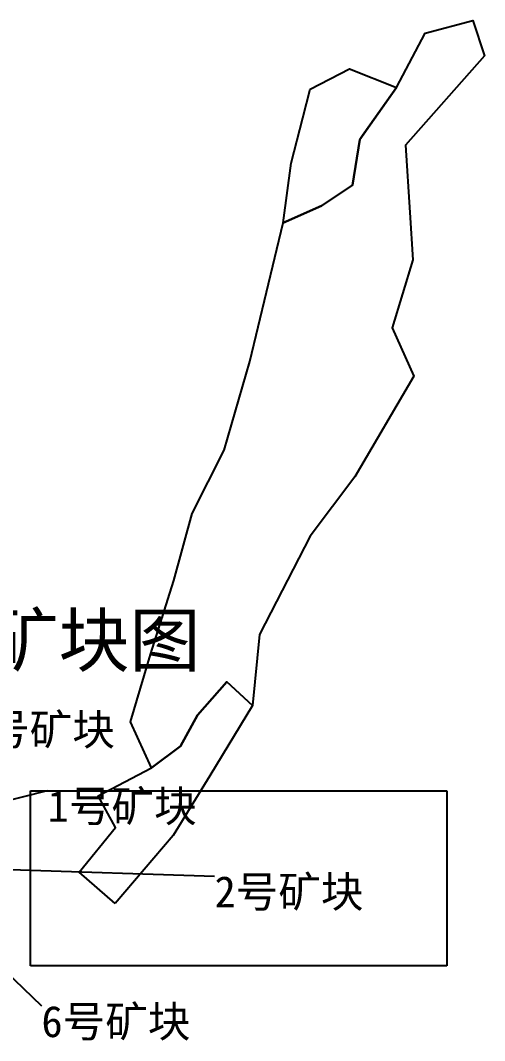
# Model space of a CAD drawing. Header units: metres. Extents: x 470000 to 470123, y 4349633 to 4349734.
# Drawn here: x 470078.2 to 470122.8, y 4349635.8 to 4349733.9 of the extents above; entities that cross this region are included whole.
import ezdxf

# ---------------------------------------------------------------- set-up
doc = ezdxf.new("R2010")
doc.units = ezdxf.units.M
doc.layers.add('综合图_历史矿块', color=7, linetype='Continuous')
doc.styles.add('CN_TTF', font='simsunb.ttf')
picture_1 = doc.add_image_def('image1.png', size_in_pixel=(1311, 551))

msp = doc.modelspace()

# ---------------------------------------------------------------- linework, layer by layer
at = {"color": 7}
for p, q in [((470071.126, 4349657.397), (470080.844, 4349659.826)), ((470077.249, 4349652.237), (470096.878, 4349651.601)), ((470069.738, 4349649.264), (470080.249, 4349639.127))]:
    msp.add_line(p, q, dxfattribs=at)
at = {"layer": '综合图_历史矿块', "color": 9}
for points in [[(470090.823, 4349662.009), (470088.803, 4349666.427), (470090.728, 4349672.913), (470092.958, 4349680.036), (470094.717, 4349686.447), (470097.817, 4349692.565), (470100.278, 4349701.085), (470103.459, 4349714.397), (470107.154, 4349716.026), (470110.138, 4349718.026), (470110.826, 4349722.422), (470114.373, 4349727.421), (470117.104, 4349732.651), (470121.68, 4349733.865), (470122.824, 4349730.456), (470115.23, 4349721.877), (470115.654, 4349715.406), (470115.919, 4349710.845), (470113.957, 4349704.321), (470116.025, 4349699.654), (470110.352, 4349690.002), (470106.057, 4349684.275), (470101.206, 4349674.834), (470100.543, 4349667.995), (470098.071, 4349670.29), (470095.247, 4349667.068), (470093.614, 4349664.11), (470090.823, 4349662.009)], [(470114.373, 4349727.421), (470111.088, 4349722.791), (470110.826, 4349722.422), (470110.138, 4349718.026), (470107.154, 4349716.026), (470103.459, 4349714.397), (470104.254, 4349720.146), (470105.369, 4349724.5), (470106.074, 4349727.256), (470109.856, 4349729.218), (470114.373, 4349727.421)], [(470087.319, 4349648.986), (470083.889, 4349651.991), (470087.36, 4349656.288), (470085.709, 4349659.311), (470090.823, 4349662.009), (470093.614, 4349664.11), (470095.247, 4349667.068), (470098.071, 4349670.29), (470100.543, 4349667.995), (470096.438, 4349661.24), (470092.908, 4349655.501), (470087.319, 4349648.986)]]:
    msp.add_lwpolyline(points, close=True, dxfattribs=at)

# ---------------------------------------------------------------- texts
at = {"color": 7, "style": 'CN_TTF'}
msp.add_text('3940平台 0915二次圈矿矿块图', height=5, dxfattribs=at).set_placement((470003.539, 4349671.791))
at = {"char_height": 3, "attachment_point": 1, "style": 'CN_TTF'}
for s, insert in [('7号矿块', (470072.99, 4349667.193)), ('1号矿块', (470080.844, 4349659.826)), ('2号矿块', (470096.878, 4349651.601)), ('6号矿块', (470080.249, 4349639.127))]:
    msp.add_mtext(s, dxfattribs=dict(at, insert=insert))

# ---------------------------------------------------------------- pictures from other files: only their frames are drawn
image = msp.add_image(picture_1, insert=(470079.213, 4349642.979), size_in_units=(40, 16.812))

doc.saveas('drawing.dxf')
